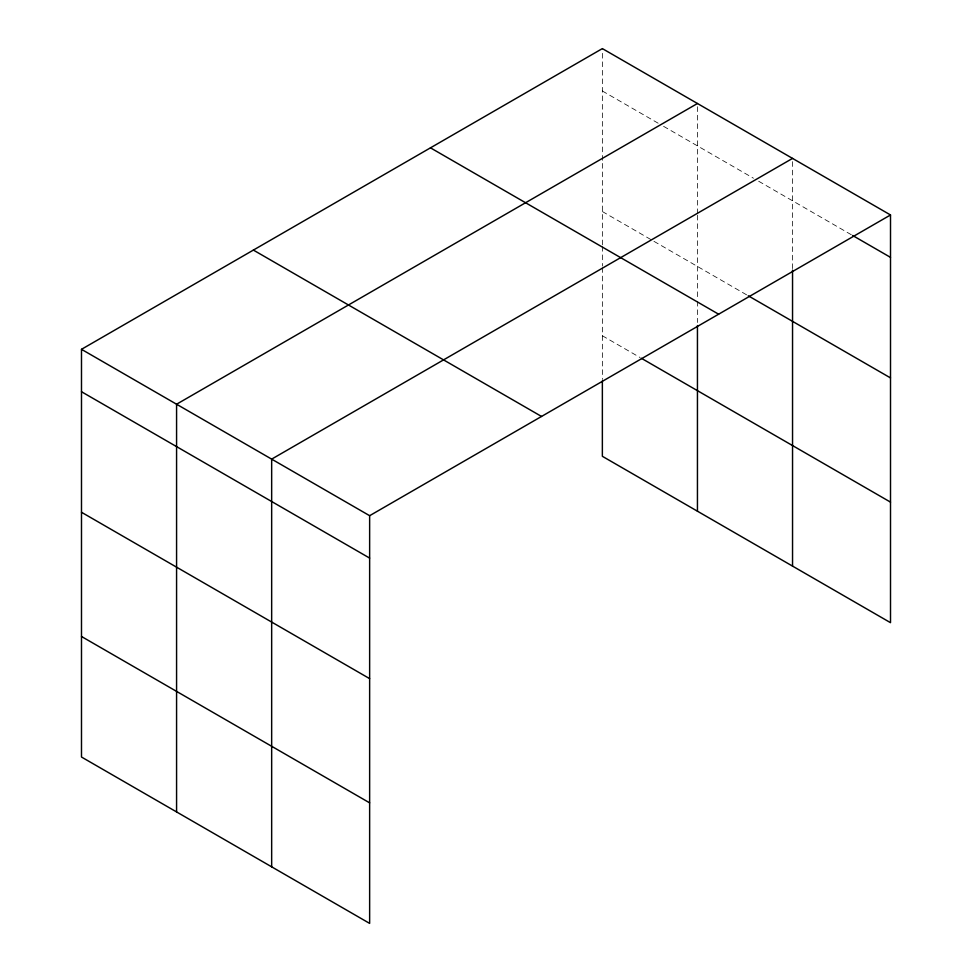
<?xml version="1.0" encoding="UTF-8"?>
<svg xmlns="http://www.w3.org/2000/svg" width="972" height="972" viewBox="0 0 972 972"><rect width="100%" height="100%" fill="white"/><g stroke="black" fill="none" stroke-linecap="round" stroke-linejoin="round"><path stroke-width="0.73" stroke-dasharray="4.86 3.65" d="M602.361 244.871L602.361 161.814M602.361 160.307L602.361 48.6M697.446 215.213L697.446 299.777M697.446 213.706L697.446 103.506M792.544 268.612L792.544 158.4M602.361 90.991L658.372 123.335M663.584 126.336L753.47 178.228M758.67 181.242L851.326 234.738M602.361 211.544L746.946 295.026M602.361 335.753L640.135 357.562M697.446 301.284L697.446 322.497M602.361 246.39L602.361 266.073M602.361 267.592L602.361 379.457"/><path stroke-width="1.46" d="M792.544 270.119L792.544 566.105M81.49 349.325L369.639 515.695L369.639 923.4L81.49 757.03L81.49 349.325L602.361 48.6L890.51 214.97L890.51 622.675L602.361 456.305L602.361 380.963M697.446 103.506L176.576 404.231L176.576 811.936M792.544 158.4L271.662 459.124L271.662 866.842M369.639 515.695L890.51 214.97M852.638 235.491L890.51 257.361M748.258 295.78L890.51 377.914M430.475 147.841L718.624 314.199M641.435 358.316L890.51 502.123M253.376 250.083L541.525 416.453M81.49 391.716L369.639 558.086M81.49 512.268L369.639 678.638M81.49 636.478L369.639 802.848M697.446 325.523L697.446 511.211"/></g></svg>
